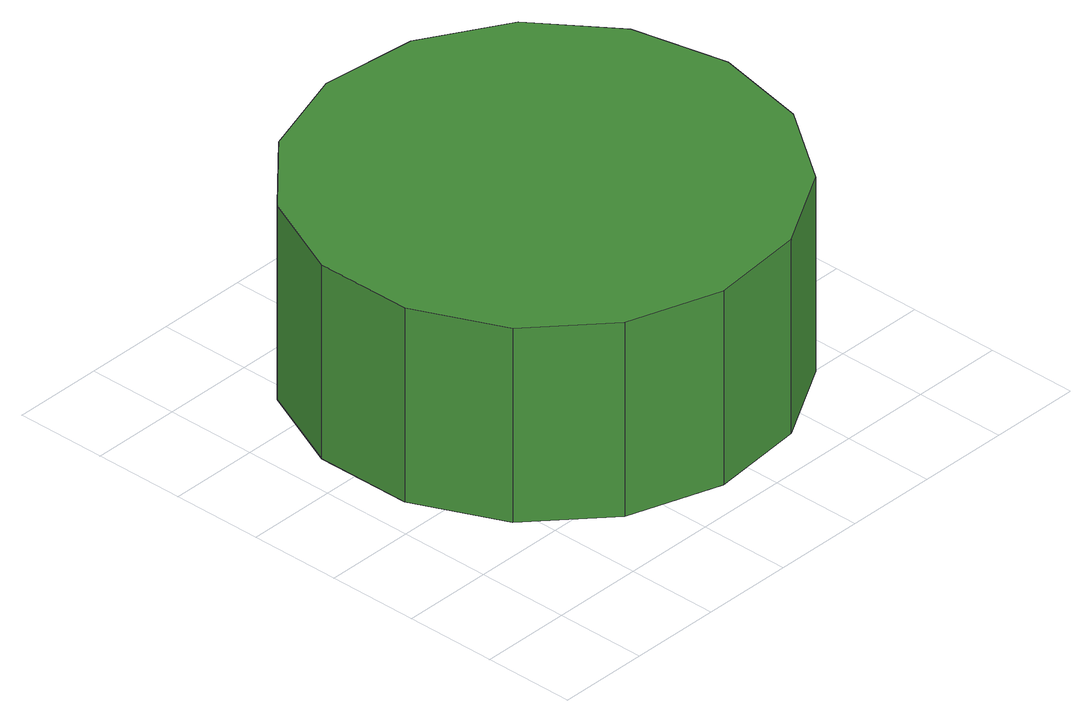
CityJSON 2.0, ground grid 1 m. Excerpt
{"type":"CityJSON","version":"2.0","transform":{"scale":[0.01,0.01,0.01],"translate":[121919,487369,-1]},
"CityObjects":{
"tree1":{"type":"SolitaryVegetationObject","attributes":{"function":"something"},"geometry":[{"type":"MultiSurface","lod":"1","boundaries":[[[0,1,2,3,4,5,6,7,8,9,10,11,12,13,14]],[[15,16,17,18,19,20,21,22,23,24,25,26,27,28,29]],[[0,29,28,1]],[[1,28,27,2]],[[2,27,26,3]],[[3,26,25,4]],[[4,25,24,5]],[[5,24,23,6]],[[6,23,22,7]],[[7,22,21,8]],[[8,21,20,9]],[[9,20,19,10]],[[10,19,18,11]],[[11,18,17,12]],[[12,17,16,13]],[[13,16,15,14]],[[14,15,29,0]]]}]},
"tree2":{"type":"SolitaryVegetationObject","attributes":{"function":"something"}},
"tree3":{"type":"SolitaryVegetationObject","attributes":{"function":"something"}}
},
"vertices":[
[547,290,288],[525,395,288],[462,481,288],[370,534,288],[264,545,288],[162,512,288],[83,441,288],[39,343,288],[39,237,288],[83,139,288],[162,68,288],[264,35,288],[370,46,288],[462,99,288],[525,186,288],[525,186,66],[462,99,66],[370,46,66],[264,35,66],[162,68,66],[83,139,66],[39,237,66],[39,343,66],[83,441,66],[162,512,66],[264,545,66],[370,534,66],[462,481,66],[525,395,66],[547,290,66]
]}
